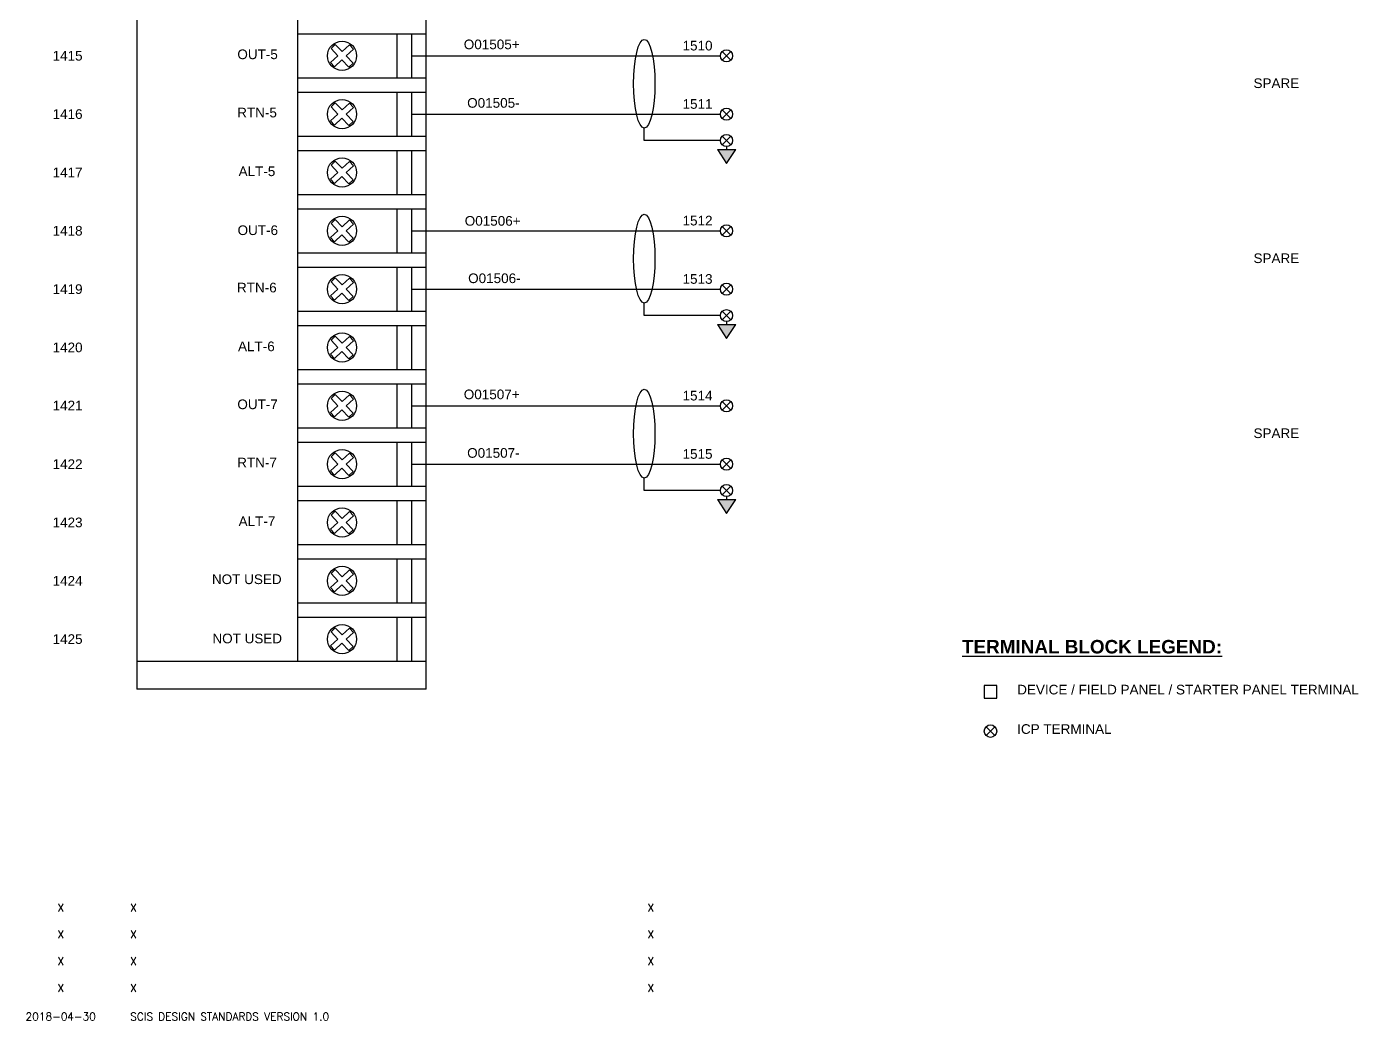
# Paper-space layout 'ANALOG OUTPUT CARD - A1 Sheet' of a CAD drawing. Extents: x 50 to 812, y 22 to 574.
# Drawn here: x 50.2 to 395.1, y 22.5 to 279.7 of the extents above; entities that cross this region are included whole.
import ezdxf
from ezdxf.enums import TextEntityAlignment as Align

# ---------------------------------------------------------------- set-up
doc = ezdxf.new("R2010")
doc.units = 0
doc.layers.add('BOR-A1', color=7, linetype='Continuous')
doc.layers.add('N-ANNO-TEXT', color=2, linetype='Continuous')
doc.layers.add('N-DIAG', color=4, linetype='Continuous', lineweight=25)
doc.layers.add('N-EQPM', color=4, linetype='Continuous', lineweight=25)
doc.styles.add('_CGS_2-5_NOTES', font='arial.ttf', dxfattribs={"height": 2.5})
doc.styles.add('_CGS_3-5_SUBHEADING', font='arialbd.ttf', dxfattribs={"height": 3.5})
doc.styles.add('STD2-0', font='simplex.shx', dxfattribs={"height": 2})

# ---------------------------------------------------------------- blocks, each defined once
blk = doc.blocks.new('CGS A1 REV ATT')
at = {"layer": 'BOR-A1', "color": 1, "style": 'STD2-0'}
for tag, p in [('R5-DATE', (58.99, 50.62)), ('R5-BY', (211.87, 50.62)), ('R4-DATE', (58.99, 43.7)), ('R4-BY', (211.87, 43.7)), ('R3-DATE', (58.99, 36.78)), ('R3-BY', (211.87, 36.78)), ('R2-DATE', (58.99, 29.86)), ('R2-BY', (211.87, 29.86)), ('R1-DATE', (58.99, 22.46)), ('R1-BY', (211.87, 22.46))]:
    blk.add_attdef(tag, text='', height=2, dxfattribs=at).set_placement(p, align=Align.CENTER)
for tag, p in [('R5-DESC', (76.99, 50.62)), ('R4-DESC', (76.99, 43.7)), ('R3-DESC', (76.99, 36.78)), ('R2-DESC', (76.99, 29.86)), ('R1-DESC', (76.99, 22.46))]:
    blk.add_attdef(tag, p, '', height=2, dxfattribs=at)

psp = doc.layouts.new('ANALOG OUTPUT CARD - A1 Sheet')

# ---------------------------------------------------------------- hatches: boundary and pattern name
at = {"layer": 'N-DIAG'}
for points in [[(231.47, 244.3), (233.83, 247.94), (229.11, 247.94)], [(231.47, 198.99), (233.83, 202.64), (229.11, 202.64)], [(231.47, 153.69), (233.83, 157.33), (229.11, 157.33)]]:
    psp.add_hatch(color=256, dxfattribs=at).paths.add_polyline_path(points)

# ---------------------------------------------------------------- linework, layer by layer
at = {"layer": 'N-DIAG', "linetype": 'Continuous'}
for p, q in [((149.91, 272.17), (229.9, 272.17)), ((149.91, 257.07), (229.9, 257.07)), ((149.91, 226.87), (229.9, 226.87)), ((149.91, 211.76), (229.9, 211.76)), ((149.91, 181.56), (229.9, 181.56)), ((149.91, 166.46), (229.9, 166.46))]:
    psp.add_line(p, q, dxfattribs=at)
at = {"layer": 'N-DIAG'}
for p, q in [((229.11, 247.94), (231.47, 244.3)), ((231.47, 244.3), (233.83, 247.94)), ((229.11, 202.64), (231.47, 198.99)), ((231.47, 198.99), (233.83, 202.64)), ((229.11, 157.33), (231.47, 153.69)), ((231.47, 153.69), (233.83, 157.33)), ((298.76, 98.43), (300.93, 96.25)), ((300.93, 98.43), (298.76, 96.25))]:
    psp.add_line(p, q, dxfattribs=at)
at = {"layer": 'N-DIAG', "linetype": 'Continuous'}
for points in [[(229.9, 250.23), (210.16, 250.23), (210.15, 253.46)], [(229.9, 204.92), (210.16, 204.92), (210.15, 208.15)], [(229.9, 159.62), (210.16, 159.62), (210.15, 162.85)]]:
    psp.add_lwpolyline(points, dxfattribs=at)
at = {"layer": 'N-DIAG'}
for points in [[(231.47, 248.65), (231.47, 247.94)], [(229.11, 247.94), (233.83, 247.94)], [(229.11, 202.64), (233.83, 202.64)], [(231.47, 203.35), (231.47, 202.64)], [(229.11, 157.33), (233.83, 157.33)], [(231.47, 158.04), (231.47, 157.33)]]:
    psp.add_lwpolyline(points, dxfattribs=at)
psp.add_circle((299.84, 97.34), 1.63, dxfattribs=at)
for centre in [(210.15, 264.95), (210.15, 219.65), (210.15, 174.34)]:
    psp.add_ellipse(centre, major_axis=(0, 11.49), ratio=0.241404, dxfattribs=at)
at = {"layer": 'N-EQPM'}
for p, q in [((78.75, 507.54), (78.75, 108.18)), ((153.69, 108.18), (153.69, 507.54)), ((120.31, 504.37), (120.31, 115.49)), ((120.31, 277.84), (153.69, 277.84)), ((146.14, 266.51), (146.14, 277.84)), ((149.91, 266.51), (149.91, 277.84)), ((130.12, 275.13), (129.01, 274.09)), ((129.01, 274.09), (130.78, 272.21)), ((131.89, 273.25), (130.12, 275.13)), ((133.77, 275.02), (131.89, 273.25)), ((132.93, 272.14), (134.82, 273.91)), ((134.82, 273.91), (133.77, 275.02)), ((232.52, 273.22), (230.42, 271.12)), ((230.42, 273.22), (232.52, 271.12)), ((130.78, 272.21), (128.9, 270.43)), ((128.9, 270.43), (129.94, 269.32)), ((129.94, 269.32), (131.83, 271.1)), ((131.83, 271.1), (133.6, 269.21)), ((134.71, 270.26), (132.93, 272.14)), ((133.6, 269.21), (134.71, 270.26)), ((120.31, 266.51), (153.69, 266.51)), ((120.31, 262.73), (153.69, 262.73)), ((146.14, 251.41), (146.14, 262.73)), ((149.91, 251.41), (149.91, 262.73)), ((130.12, 260.03), (129.01, 258.98)), ((129.01, 258.98), (130.78, 257.1)), ((131.89, 258.15), (130.12, 260.03)), ((133.77, 259.92), (131.89, 258.15)), ((132.93, 257.04), (134.82, 258.81)), ((134.82, 258.81), (133.77, 259.92)), ((130.78, 257.1), (128.9, 255.33)), ((128.9, 255.33), (129.94, 254.22)), ((129.94, 254.22), (131.83, 255.99)), ((131.83, 255.99), (133.6, 254.11)), ((134.71, 255.16), (132.93, 257.04)), ((232.52, 258.12), (230.42, 256.02)), ((230.42, 258.12), (232.52, 256.02)), ((133.6, 254.11), (134.71, 255.16)), ((120.31, 251.41), (153.69, 251.41)), ((232.52, 251.28), (230.42, 249.18)), ((230.42, 251.28), (232.52, 249.18)), ((120.31, 247.63), (153.69, 247.63)), ((146.14, 236.31), (146.14, 247.63)), ((149.91, 236.31), (149.91, 247.63)), ((130.78, 242), (128.9, 240.23)), ((130.12, 244.93), (129.01, 243.88)), ((129.01, 243.88), (130.78, 242)), ((131.89, 243.05), (130.12, 244.93)), ((133.77, 244.82), (131.89, 243.05)), ((132.93, 241.94), (134.82, 243.71)), ((134.71, 240.06), (132.93, 241.94)), ((134.82, 243.71), (133.77, 244.82)), ((128.9, 240.23), (129.94, 239.12)), ((129.94, 239.12), (131.83, 240.89)), ((131.83, 240.89), (133.6, 239.01)), ((133.6, 239.01), (134.71, 240.06)), ((120.31, 236.31), (153.69, 236.31)), ((120.31, 232.53), (153.69, 232.53)), ((146.14, 221.2), (146.14, 232.53)), ((149.91, 221.2), (149.91, 232.53)), ((130.12, 229.83), (129.01, 228.78)), ((129.01, 228.78), (130.78, 226.9)), ((131.89, 227.94), (130.12, 229.83)), ((133.77, 229.72), (131.89, 227.94)), ((132.93, 226.83), (134.82, 228.61)), ((134.82, 228.61), (133.77, 229.72)), ((232.52, 227.92), (230.42, 225.82)), ((230.42, 227.92), (232.52, 225.82)), ((130.78, 226.9), (128.9, 225.13)), ((128.9, 225.13), (129.94, 224.02)), ((129.94, 224.02), (131.83, 225.79)), ((131.83, 225.79), (133.6, 223.91)), ((134.71, 224.95), (132.93, 226.83)), ((133.6, 223.91), (134.71, 224.95)), ((120.31, 221.2), (153.69, 221.2)), ((120.31, 217.43), (153.69, 217.43)), ((146.14, 206.1), (146.14, 217.43)), ((149.91, 206.1), (149.91, 217.43)), ((130.12, 214.72), (129.01, 213.68)), ((131.89, 212.84), (130.12, 214.72)), ((133.77, 214.61), (131.89, 212.84)), ((134.82, 213.5), (133.77, 214.61)), ((130.78, 211.8), (128.9, 210.03)), ((129.01, 213.68), (130.78, 211.8)), ((129.94, 208.92), (131.83, 210.69)), ((131.83, 210.69), (133.6, 208.81)), ((132.93, 211.73), (134.82, 213.5)), ((134.71, 209.85), (132.93, 211.73)), ((232.52, 212.81), (230.42, 210.72)), ((230.42, 212.81), (232.52, 210.72)), ((128.9, 210.03), (129.94, 208.92)), ((133.6, 208.81), (134.71, 209.85)), ((120.31, 206.1), (153.69, 206.1)), ((232.52, 205.97), (230.42, 203.87)), ((230.42, 205.97), (232.52, 203.87)), ((120.31, 202.33), (153.69, 202.33)), ((146.14, 191), (146.14, 202.33)), ((149.91, 191), (149.91, 202.33)), ((130.78, 196.7), (128.9, 194.92)), ((130.12, 199.62), (129.01, 198.58)), ((129.01, 198.58), (130.78, 196.7)), ((131.89, 197.74), (130.12, 199.62)), ((133.77, 199.51), (131.89, 197.74)), ((132.93, 196.63), (134.82, 198.4)), ((134.82, 198.4), (133.77, 199.51)), ((128.9, 194.92), (129.94, 193.81)), ((129.94, 193.81), (131.83, 195.59)), ((131.83, 195.59), (133.6, 193.7)), ((134.71, 194.75), (132.93, 196.63)), ((133.6, 193.7), (134.71, 194.75)), ((120.31, 191), (153.69, 191)), ((120.31, 187.22), (153.69, 187.22)), ((146.14, 175.9), (146.14, 187.22)), ((149.91, 175.9), (149.91, 187.22)), ((130.12, 184.52), (129.01, 183.47)), ((129.01, 183.47), (130.78, 181.59)), ((131.89, 182.64), (130.12, 184.52)), ((133.77, 184.41), (131.89, 182.64)), ((132.93, 181.53), (134.82, 183.3)), ((134.82, 183.3), (133.77, 184.41)), ((130.78, 181.59), (128.9, 179.82)), ((128.9, 179.82), (129.94, 178.71)), ((129.94, 178.71), (131.83, 180.48)), ((131.83, 180.48), (133.6, 178.6)), ((134.71, 179.65), (132.93, 181.53)), ((133.6, 178.6), (134.71, 179.65)), ((232.52, 182.61), (230.42, 180.51)), ((230.42, 182.61), (232.52, 180.51)), ((120.31, 175.9), (153.69, 175.9)), ((120.31, 172.12), (153.69, 172.12)), ((130.12, 169.42), (129.01, 168.37)), ((131.89, 167.54), (130.12, 169.42)), ((133.77, 169.31), (131.89, 167.54)), ((134.82, 168.2), (133.77, 169.31)), ((146.14, 160.8), (146.14, 172.12)), ((149.91, 160.8), (149.91, 172.12)), ((130.78, 166.49), (128.9, 164.72)), ((129.01, 168.37), (130.78, 166.49)), ((132.93, 166.43), (134.82, 168.2)), ((134.71, 164.55), (132.93, 166.43)), ((232.52, 167.51), (230.42, 165.41)), ((230.42, 167.51), (232.52, 165.41)), ((128.9, 164.72), (129.94, 163.61)), ((129.94, 163.61), (131.83, 165.38)), ((131.83, 165.38), (133.6, 163.5)), ((133.6, 163.5), (134.71, 164.55)), ((120.31, 160.8), (153.69, 160.8)), ((232.52, 160.67), (230.42, 158.57)), ((230.42, 160.67), (232.52, 158.57)), ((120.31, 157.02), (153.69, 157.02)), ((146.14, 145.69), (146.14, 157.02)), ((149.91, 145.69), (149.91, 157.02)), ((130.12, 154.32), (129.01, 153.27)), ((129.01, 153.27), (130.78, 151.39)), ((131.89, 152.43), (130.12, 154.32)), ((133.77, 154.21), (131.89, 152.43)), ((132.93, 151.32), (134.82, 153.1)), ((134.82, 153.1), (133.77, 154.21)), ((130.78, 151.39), (128.9, 149.62)), ((128.9, 149.62), (129.94, 148.51)), ((129.94, 148.51), (131.83, 150.28)), ((131.83, 150.28), (133.6, 148.4)), ((134.71, 149.44), (132.93, 151.32)), ((133.6, 148.4), (134.71, 149.44)), ((120.31, 145.69), (153.69, 145.69)), ((120.31, 141.92), (153.69, 141.92)), ((146.14, 130.59), (146.14, 141.92)), ((149.91, 130.59), (149.91, 141.92)), ((130.12, 139.21), (129.01, 138.17)), ((129.01, 138.17), (130.78, 136.29)), ((131.89, 137.33), (130.12, 139.21)), ((133.77, 139.1), (131.89, 137.33)), ((132.93, 136.22), (134.82, 137.99)), ((134.82, 137.99), (133.77, 139.1)), ((130.78, 136.29), (128.9, 134.52)), ((129.94, 133.41), (131.83, 135.18)), ((131.83, 135.18), (133.6, 133.3)), ((134.71, 134.34), (132.93, 136.22)), ((128.9, 134.52), (129.94, 133.41)), ((133.6, 133.3), (134.71, 134.34)), ((120.31, 130.59), (153.69, 130.59)), ((120.31, 126.82), (153.69, 126.82)), ((146.14, 115.49), (146.14, 126.82)), ((149.91, 115.49), (149.91, 126.82)), ((130.78, 121.19), (128.9, 119.41)), ((130.12, 124.11), (129.01, 123.07)), ((129.01, 123.07), (130.78, 121.19)), ((131.89, 122.23), (130.12, 124.11)), ((133.77, 124), (131.89, 122.23)), ((132.93, 121.12), (134.82, 122.89)), ((134.71, 119.24), (132.93, 121.12)), ((134.82, 122.89), (133.77, 124)), ((128.9, 119.41), (129.94, 118.3)), ((129.94, 118.3), (131.83, 120.08)), ((131.83, 120.08), (133.6, 118.19)), ((133.6, 118.19), (134.71, 119.24)), ((78.75, 115.49), (153.69, 115.49)), ((120.31, 115.49), (153.69, 115.49)), ((153.69, 108.18), (78.75, 108.18))]:
    psp.add_line(p, q, dxfattribs=at)
psp.add_lwpolyline([(301.49, 109.18), (298.2, 109.18), (298.2, 105.9), (301.49, 105.9)], close=True, dxfattribs=at)
for centre, radius in [((131.86, 272.17), 3.78), ((231.47, 272.17), 1.57), ((131.86, 257.07), 3.78), ((231.47, 257.07), 1.57), ((231.47, 250.23), 1.57), ((131.86, 241.97), 3.78), ((131.86, 226.87), 3.78), ((231.47, 226.87), 1.57), ((131.86, 211.76), 3.78), ((231.47, 211.76), 1.57), ((231.47, 204.92), 1.57), ((131.86, 196.66), 3.78), ((131.86, 181.56), 3.78), ((231.47, 181.56), 1.57), ((131.86, 166.46), 3.78), ((231.47, 166.46), 1.57), ((231.47, 159.62), 1.57), ((131.86, 151.36), 3.78), ((131.86, 136.25), 3.78), ((131.86, 121.15), 3.78)]:
    psp.add_circle(centre, radius, dxfattribs=at)

# ---------------------------------------------------------------- block references
psp.add_blockref('CGS A1 REV ATT', (0, 0)).add_auto_attribs({'R1-DATE': '2018-04-30', 'R1-DESC': 'SCIS DESIGN STANDARDS VERSION 1.0', 'R2-DATE': 'X', 'R2-DESC': 'X', 'R2-BY': 'X', 'R3-DATE': 'X', 'R3-DESC': 'X', 'R3-BY': 'X', 'R4-DATE': 'X', 'R4-DESC': 'X', 'R4-BY': 'X', 'R5-DATE': 'X', 'R5-DESC': 'X', 'R5-BY': 'X'})

# ---------------------------------------------------------------- texts
at = {"layer": 'N-ANNO-TEXT', "style": '_CGS_2-5_NOTES'}
for s, p in [('OUT-5', (104.75, 271.31)), ('RTN-5', (104.71, 256.23)), ('ALT-5', (105.07, 241.03)), ('OUT-6', (104.81, 225.77)), ('RTN-6', (104.66, 210.92)), ('ALT-6', (104.92, 195.7)), ('OUT-7', (104.75, 180.7)), ('RTN-7', (104.71, 165.62)), ('ALT-7', (105.07, 150.42)), ('NOT USED', (98.17, 135.41)), ('NOT USED', (98.29, 120.08))]:
    psp.add_text(s, height=2.5, dxfattribs=at).set_placement(p)
at = {"layer": 'N-ANNO-TEXT', "char_height": 2.5, "style": '_CGS_2-5_NOTES'}
for s, insert, width, attachment_point in [('O01505+', (177.87, 276.38), 43.2618, 3), ('1510', (227.84, 276.06), 43.2618, 3), ('1415', (60.77, 272.17), 15.2361, 5), ('SPARE', (367.97, 266.33), 44.2365, 1), ('O01505-', (177.87, 261.23), 43.2618, 3), ('1511', (227.84, 260.96), 43.2618, 3), ('1416', (60.77, 257.07), 15.2361, 5), ('1417', (60.77, 241.97), 15.2361, 5), ('1418', (60.77, 226.87), 15.2361, 5), ('O01506+', (178.12, 230.69), 43.2618, 3), ('1512', (227.84, 230.76), 43.2618, 3), ('SPARE', (367.97, 221.02), 44.2365, 1), ('O01506-', (178.12, 215.83), 43.2618, 3), ('1513', (227.84, 215.65), 43.2618, 3), ('1419', (60.77, 211.76), 15.2361, 5), ('1420', (60.77, 196.66), 15.2361, 5), ('1421', (60.77, 181.63), 15.2361, 5), ('O01507+', (177.87, 185.77), 43.2618, 3), ('1514', (227.84, 185.45), 43.2618, 3), ('SPARE', (367.97, 175.71), 44.2365, 1), ('O01507-', (177.87, 170.61), 43.2618, 3), ('1515', (227.84, 170.35), 43.2618, 3), ('1422', (60.77, 166.46), 15.2361, 5), ('1423', (60.77, 151.36), 15.2361, 5), ('1424', (60.77, 136.25), 15.2361, 5), ('1425', (60.77, 121.15), 15.2361, 5), ('DEVICE / FIELD PANEL / STARTER PANEL TERMINAL', (306.76, 109.34), 126.4424, 1), ('ICP TERMINAL', (306.76, 99.13), 126.4424, 1)]:
    psp.add_mtext(s, dxfattribs=dict(at, insert=insert, width=width, attachment_point=attachment_point))
at = {"layer": 'N-ANNO-TEXT', "color": 4, "insert": (292.46, 120.95), "char_height": 3.5, "width": 84.9917, "attachment_point": 1, "style": '_CGS_3-5_SUBHEADING'}
psp.add_mtext('{\\LTERMINAL BLOCK LEGEND:}', dxfattribs=at)

doc.saveas('drawing.dxf')
